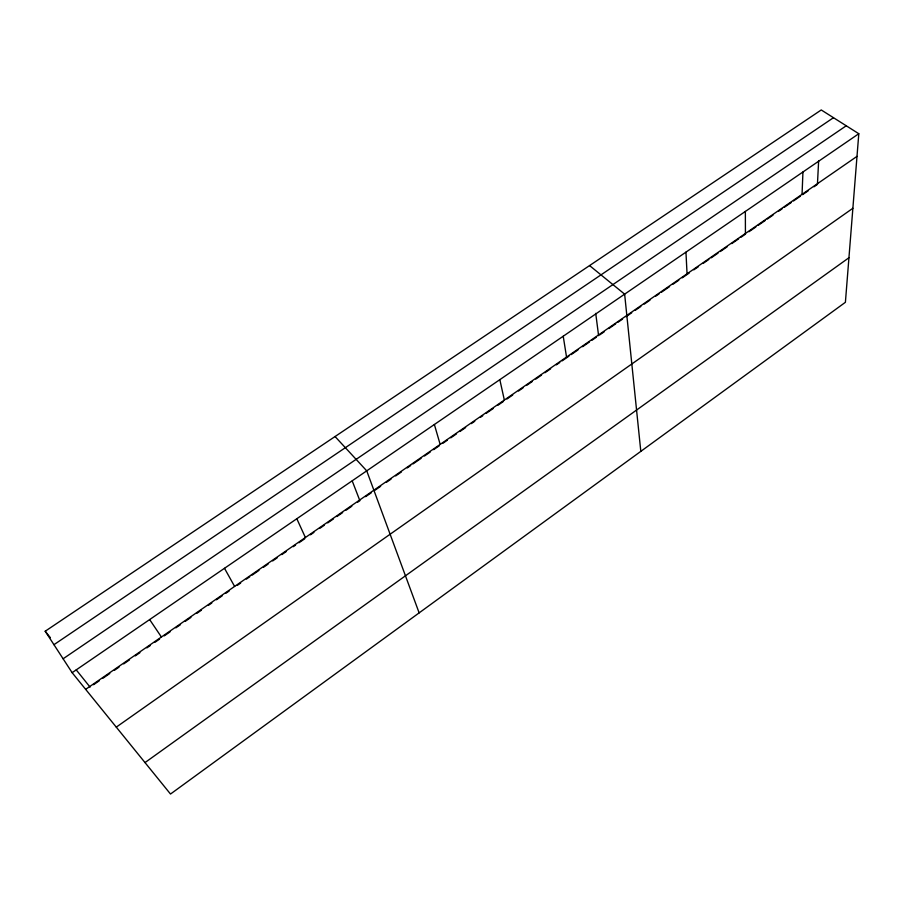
<?xml version="1.0" encoding="UTF-8"?>
<svg xmlns="http://www.w3.org/2000/svg" width="904" height="904" viewBox="0 0 904 904"><rect width="100%" height="100%" fill="white"/><g stroke="black" fill="none" stroke-linecap="round" stroke-linejoin="round"><path stroke-width="1.36" d="M802.051 194.337L802.944 171.986M818.651 160.584L817.431 184.416L814.018 186.778M858.8 133.724L845.398 302.298L170.506 794.04L72.139 672.678L45.2 631.229L821.25 109.96L858.8 133.724L72.139 672.678M145.013 762.58L848.935 257.753M116.277 727.132L852.867 208.282M85.654 689.356L857.003 156.369M93.564 684.723L99.35 680.723M102.83 678.316L109.779 673.514M114.412 670.316L119.057 667.107M123.69 663.909L129.475 659.897M135.272 655.897L139.905 652.688M146.866 647.885L150.335 645.49M154.968 642.281L159.601 639.083M164.245 635.874L170.042 631.862M175.851 627.851L180.495 624.641M185.128 621.432L190.936 617.432M196.733 613.42L201.377 610.211M208.338 605.397L211.818 602.991M216.463 599.781L222.26 595.781M225.74 593.374L229.22 590.967M237.221 585.43L240.656 583.057M246.374 579.102L249.809 576.741M252.092 575.159L258.951 570.413M263.527 567.249L268.104 564.085M272.68 560.932L277.257 557.768M281.833 554.604L286.398 551.44M293.269 546.694L295.551 545.112M298.998 542.739L304.738 538.773M310.479 534.795L313.925 532.422M319.666 528.444L324.265 525.269M327.711 522.896L333.452 518.93M336.898 516.546L342.639 512.579M346.085 510.195L351.825 506.229M357.566 502.262L359.86 500.669L352.255 481.007M365.634 496.68L371.408 492.691M374.877 490.296L380.652 486.296M386.426 482.307L391.048 479.109M395.669 475.922L401.444 471.933M407.218 467.933L410.687 465.537M412.992 463.944L421.083 458.362M424.518 455.978L430.225 452.034M433.66 449.661L439.367 445.717M442.791 443.356L447.356 440.191M450.791 437.83L456.497 433.875M459.921 431.513L465.628 427.569M471.346 423.614L474.769 421.253M480.476 417.298L482.759 415.727M486.216 413.331L493.132 408.563M497.742 405.376L503.505 401.387M506.963 399.003L512.715 395.014M518.478 391.036L523.088 387.85M526.546 385.466L532.309 381.477M535.767 379.092L541.519 375.115M544.942 372.742L550.649 368.798M556.356 364.854L559.791 362.493M562.073 360.911L568.921 356.176M571.204 354.605L578.051 349.871M582.617 346.707L589.464 341.983M591.747 340.401L596.312 337.248M599.736 334.875L604.301 331.723M608.867 328.559L615.726 323.824M618.008 322.242L622.573 319.089M626.009 316.716L631.715 312.773M635.139 310.4L640.857 306.456M644.281 304.094L649.987 300.139M655.705 296.196L659.163 293.8M661.479 292.207L669.57 286.613M673.028 284.218L678.814 280.229M682.271 277.833L689.21 273.031M693.831 269.844L698.453 266.646M703.075 263.448L708.849 259.459M711.165 257.866L718.047 253.109M720.33 251.527L727.211 246.769M731.799 243.594L738.681 238.837M740.975 237.255L745.563 234.091M748.998 231.706L755.88 226.96M758.173 225.367L765.055 220.61M767.326 219.039L773.022 215.107M778.717 211.174L782.129 208.813M784.412 207.231L791.237 202.519M793.52 200.937L800.356 196.213M802.628 194.642L808.323 190.71M63.11 658.779L846.246 125.78M53.946 644.688L833.477 117.701M589.577 265.584L624.641 294.15L640.812 451.367M335.056 436.53L366.73 470.848L419.14 612.889M45.2 631.229L50.353 637.648M76.241 669.887L90.084 687.13M149.646 619.579L161.409 637.004M224.497 568.3L234.611 586.425M296.817 518.749L305.394 537.518M434.372 424.507L440.158 444.406M499.833 379.657L504.342 400.054M563.226 336.231L566.537 357.069M595.725 313.372L598.595 335.666M685.955 252.148L687.051 273.799M745.359 211.446L745.427 233.458"/></g></svg>
